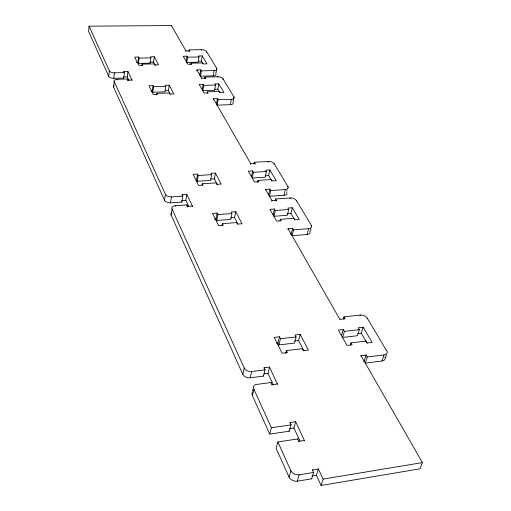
<?xml version="1.0" encoding="UTF-8"?>
<svg xmlns="http://www.w3.org/2000/svg" width="511" height="511" viewBox="0 0 511 511"><rect width="100%" height="100%" fill="white"/><g stroke="black" fill="none" stroke-linecap="round" stroke-linejoin="round"><path stroke-width="0.77" d="M185.857 51.573L185.959 50.915L171.389 25.55L89.061 26.17L88.575 31.446L108.741 76.28A4.209 2.07 7.1 0 0 113.781 78.304L123.726 78.062L124.365 72.607L123.86 71.553L127.916 71.457L131.998 79.978L131.915 80.668M108.741 76.28L109.322 70.805L89.061 26.17M113.781 78.304L114.381 72.83A4.222 2.063 7.2 0 1 109.322 70.805M192.264 206.814L192.392 206.074L186.815 194.423L182.165 194.723L182.849 196.167L181.884 202.056L170.476 202.81A4.886 2.842 8.8 0 1 164.485 200.216L113.576 87.042L114.189 81.53A4.28 2.121 7.3 0 1 117.338 79.256L127.392 79.007L127.82 80.77M117.255 79.946L117.338 79.256M123.783 72.236L123.86 71.553M128.97 80.47L127.277 76.906L127.916 71.457M127.309 79.69L127.392 79.007M137.951 62.387L138.609 57.034L134.668 57.104L138.73 65.255L142.71 65.178L142.192 64.15L154.06 63.907L154.59 64.935L158.531 64.852L154.277 56.753L150.375 56.823L150.898 57.826L150.196 63.166L138.455 63.402L137.951 62.387L136.38 62.419M138.455 63.402L139.12 58.043L138.609 57.034M142.001 65.689L142.192 64.15M155.331 65.472L153.568 62.087L154.277 56.753M152.284 91.124L153.019 85.65L148.937 85.759L153.332 94.58L157.452 94.458L156.896 93.347L169.179 92.976L169.754 94.088L173.829 93.96L169.23 85.209L165.194 85.318L165.756 86.404L164.983 91.859L152.827 92.216L152.284 91.124L150.924 91.162M152.827 92.216L153.568 86.742L153.019 85.65M156.679 94.918L156.896 93.347M171.3 26.195L171.389 25.55M170.201 94.03L168.445 90.651L169.23 85.209M164.485 200.216L165.385 194.308L114.189 81.53M186.253 61.454L187.058 56.178L183.238 56.248L187.78 64.258L191.631 64.182L191.057 63.172L202.548 62.942L203.135 63.945L206.955 63.869L202.235 55.91L198.453 55.98L199.035 56.964L198.191 62.221L186.815 62.444L187.626 57.168L187.058 56.178M188.974 51.196L189.172 49.88L201.685 49.682A3.967 1.852 9.6 0 1 206.585 51.56L216.76 68.436L215.853 73.725A4.043 1.955 9.9 0 1 213.259 75.864L200.465 76.177L201.334 70.857L200.74 69.828L196.876 69.918L196.767 70.582M189.638 51.509L189.172 49.88M190.82 64.686L191.057 63.172M170.476 202.81L171.402 196.901A4.906 2.83 8.8 0 1 165.385 194.308M277.486 384.342L269.508 367.077L264.072 367.754L265.056 369.836L263.516 376.109L250.173 377.814A5.877 4.107 14.1 0 1 242.789 374.314L171.108 214.946L172.047 208.986A4.989 2.932 9.1 0 1 175.445 205.69L186.994 204.917L187.563 207.134M175.324 206.438L175.445 205.69M201.583 50.34L201.685 49.682M202.95 63.818L201.385 61.16L202.235 55.91M200.74 69.828L199.635 75.155M182.044 195.464L182.165 194.723M201.532 78.892L201.647 78.221L196.876 69.918M206.482 52.211L206.585 51.56M202.235 89.661L203.123 84.277L199.175 84.385L204.081 93.04L208.066 92.925L207.44 91.833L219.321 91.475L219.96 92.561L223.901 92.446L218.804 83.849L214.901 83.957L215.527 85.024L214.594 90.39L202.841 90.734L203.736 85.35L203.123 84.277M204.719 78.419L204.943 77.078L217.865 76.759A4.114 1.999 10.1 0 1 222.975 78.745L233.955 96.956L233.763 97.965M205.435 78.796L204.943 77.078M188.77 206.489L185.838 200.306L186.815 194.423M186.866 205.658L186.994 204.917M207.179 93.379L207.44 91.833M213.259 75.864L214.166 70.563A4.056 1.942 9.9 0 0 216.76 68.436M202.401 183.73L203.103 185.123L198.555 185.404L193.049 174.347L197.546 174.091L196.556 179.872L197.24 181.245L210.621 180.447L211.663 174.679L210.96 173.318L215.406 173.069L221.161 184.024L216.67 184.299L215.949 182.912L202.401 183.73L202.145 185.186M197.24 181.245L198.236 175.452L197.546 174.091M213.311 99.415L213.426 98.732L217.424 98.604L218.069 99.715L217.111 105.151L230.327 104.698A4.203 2.108 10.5 0 0 232.952 102.353L233.201 101.006M217.75 77.423L217.865 76.759M219.819 92.529L217.865 89.208L218.804 83.849M216.472 104.04L217.424 98.604M222.86 79.416L222.975 78.745M217.571 185.008L214.352 178.824L215.406 173.069M230.327 104.698L231.323 99.281A4.216 2.101 10.5 0 0 233.955 96.956M233.265 100.667L233.699 98.304M216.057 218.964L217.169 213.061L212.493 213.394L218.529 225.517L223.262 225.159L222.489 223.626L236.574 222.579L237.366 224.099L242.042 223.754L235.731 211.746L231.113 212.071L231.885 213.56L230.716 219.443L216.805 220.465L216.057 218.964L214.505 219.078M216.805 220.465L217.922 214.556L217.169 213.061M222.061 225.856L222.489 223.626M237.87 223.99L234.555 217.616L235.731 211.746M250.645 164.491L250.792 163.782L213.426 98.732M254.024 163.661L254.318 162.243L268.492 161.476A4.593 2.485 12.1 0 1 274.279 163.839L287.968 186.547L287.802 187.262M251.495 176.634L252.67 170.942L248.34 171.191L254.459 181.999L258.841 181.731L258.061 180.37L271.105 179.578L271.903 180.932L276.234 180.67L269.878 169.959L265.592 170.201L266.372 171.53L265.152 177.202L252.255 177.969L253.43 172.277L252.67 170.942M254.925 164.261L255.072 163.546L254.318 162.243M257.608 182.51L258.061 180.37M268.339 162.179L268.492 161.476M265.35 190.124L265.509 189.402L269.904 189.127L270.709 190.514L269.444 196.256L283.969 195.298A4.701 2.632 12.8 0 0 286.773 192.494M271.801 180.99L268.645 175.618L269.878 169.959M274.12 164.542L274.279 163.839M269.904 189.127L268.639 194.863L268.096 194.895M271.82 201.398L271.986 200.676L265.509 189.402M275.276 200.401L275.601 198.951L290.293 197.961A4.803 2.708 13.3 0 1 296.374 200.497L311.327 225.3L311.148 226.028M273.117 214.805L274.433 208.999L269.929 209.318L276.63 221.148L281.184 220.809L280.328 219.315L293.87 218.306L294.745 219.794L299.235 219.455L292.286 207.741L287.84 208.054L288.696 209.504L287.335 215.291L273.947 216.268L275.263 210.462L274.433 208.999M276.266 201.098L276.425 200.376L275.601 198.951M242.789 374.314L244.239 368.016L172.047 208.986M283.969 195.298L285.285 189.581A4.72 2.625 12.8 0 0 287.968 186.547M279.99 220.778L280.328 219.315M286.895 191.178L287.054 190.469M287.469 188.687L287.552 188.329M290.127 198.683L290.293 197.961M250.173 377.814L251.655 371.516L265.056 369.836M294.751 220.043L290.912 213.515L292.286 207.741M287.897 229.42L288.07 228.685L292.631 228.328L293.512 229.848L292.1 235.699L307.168 234.492A4.925 2.874 14.1 0 0 309.858 231.106M296.201 201.219L296.374 200.497M252.523 390.896L252.907 389.318M292.631 228.328L291.225 234.179L290.369 234.242M304.53 440.846L295.677 421.716L290.005 422.54L291.098 424.852L289.347 431.188L269.699 434.088L252.421 395.674L253.948 389.344L253.411 386.916L254.146 385.492A4.72 3.334 15 0 1 256.037 384.502L271.06 382.528L271.98 385.064M263.976 368.144L264.072 367.754M273.43 384.898L267.949 373.337L269.508 367.077M277.927 342.983L279.472 336.8L274.241 337.401L282.129 353.242L287.431 352.603L286.422 350.603L302.173 348.713L303.208 350.699L308.427 350.073L300.2 334.424L295.045 335.012L296.054 336.947L294.438 343.111L278.897 344.938L277.927 342.983L276.438 343.156M278.897 344.938L280.456 338.748L279.472 336.8M307.168 234.492L308.638 228.666A4.944 2.862 14.1 0 0 311.327 225.3M270.964 382.918L271.06 382.528M310.407 228.934L310.503 228.57M310.573 230.793L310.944 229.343M285.706 353.357L286.422 350.603M269.699 434.088L271.373 427.726L253.948 389.344M303.898 350.795L298.571 340.569L300.2 334.424M298.782 441.721L297.766 438.936L277.824 441.945L276.106 448.326L289.047 477.095A6.509 4.925 20.2 0 0 297.274 481.19L311.678 478.807L313.626 472.439L312.432 469.916L318.308 468.964L323.15 479.082L321.151 485.45L420.004 468.817L422.425 462.589L361.009 355.662L366.087 355.024L367.243 357.01L365.295 363.129L382.062 360.99A5.691 3.692 19.8 0 0 385.045 357.144M289.89 422.936L290.005 422.54M299.995 440.865L293.908 428.046L295.677 421.716M297.651 439.339L297.766 438.936M289.047 477.095L290.88 470.695L277.824 441.945M339.981 319.624L288.07 228.685M343.29 319.132L343.96 316.858L360.261 315.057A5.512 3.468 18 0 1 367.32 318.174L386.591 350.725M344.912 319.075L343.96 316.858M297.274 481.19L299.152 474.802L313.626 472.439M341.52 335.567L343.315 329.486L338.314 330.061L347.02 345.436L352.085 344.823L350.974 342.881L366.036 341.073L367.166 343.002L372.161 342.402L363.149 327.212L358.217 327.775L359.322 329.652L357.464 335.714L342.594 337.458L344.395 331.377L343.315 329.486M312.31 470.318L312.432 469.916M350.278 345.168L350.974 342.881M360.031 315.811L360.261 315.057M321.151 485.45L316.347 475.326L318.308 468.964M367.115 343.181L361.277 333.255L363.149 327.212M367.083 318.928L367.32 318.174M360.887 356.046L361.009 355.662M366.087 355.024L364.151 361.136L363.519 361.22M382.062 360.99L384.074 354.902A5.717 3.686 19.7 0 0 386.718 350.348M385.409 357.866L386.418 354.826M252.626 391.809L251.853 393.642L252.421 395.674M323.15 479.082L422.425 462.589M311.959 476.048L316.347 475.326M298.897 441.325L304.652 440.45M271.373 427.726L291.098 424.852M289.322 428.716L293.908 428.046M272.076 384.668L277.588 383.953M263.887 373.854L267.949 373.337M367.243 357.01L384.074 354.902M294.904 341.003L298.571 340.569M357.77 333.67L361.277 333.255M280.456 338.748L296.054 336.947M344.395 331.377L359.322 329.652M340.09 319.241L345.027 318.698M293.512 229.848L308.638 228.666M217.922 214.556L231.885 213.56M275.263 210.462L288.696 209.504M230.716 217.897L234.555 217.616M287.227 213.783L290.912 213.515M187.69 206.393L192.392 206.074M271.986 200.676L276.425 200.376M181.782 200.574L185.838 200.306M171.402 196.901L182.849 196.167M270.709 190.514L285.285 189.581M210.66 179.042L214.352 178.824M265.088 175.829L268.645 175.618M198.236 175.452L211.663 174.679M253.43 172.277L266.372 171.53M250.792 163.782L255.072 163.546M218.069 99.715L231.323 99.281M165.091 90.747L168.445 90.651M214.754 89.297L217.865 89.208M153.568 86.742L165.756 86.404M203.736 85.35L215.527 85.024M127.903 80.08L131.998 79.978M201.647 78.221L205.55 78.126M114.381 72.83L124.365 72.607M201.334 70.857L214.166 70.563M123.483 76.995L127.277 76.906M149.678 62.157L153.568 62.087M198.37 61.218L201.385 61.16M139.12 58.043L150.898 57.826M187.626 57.168L199.035 56.964M185.959 50.915L189.734 50.851M123.419 77.397L123.726 78.062M181.673 201.602L181.884 202.056M263.267 375.591L263.516 376.109M289.002 430.466L289.347 431.188M311.455 478.334L311.678 478.807M299.152 474.802A6.541 4.912 20 0 1 290.88 470.695M251.655 371.516A5.902 4.094 14.1 0 1 244.239 368.016M171.108 214.946A4.969 2.945 9.1 0 1 171.664 212.621M113.576 87.042A4.267 2.133 7.2 0 1 114.202 85.388"/></g></svg>
